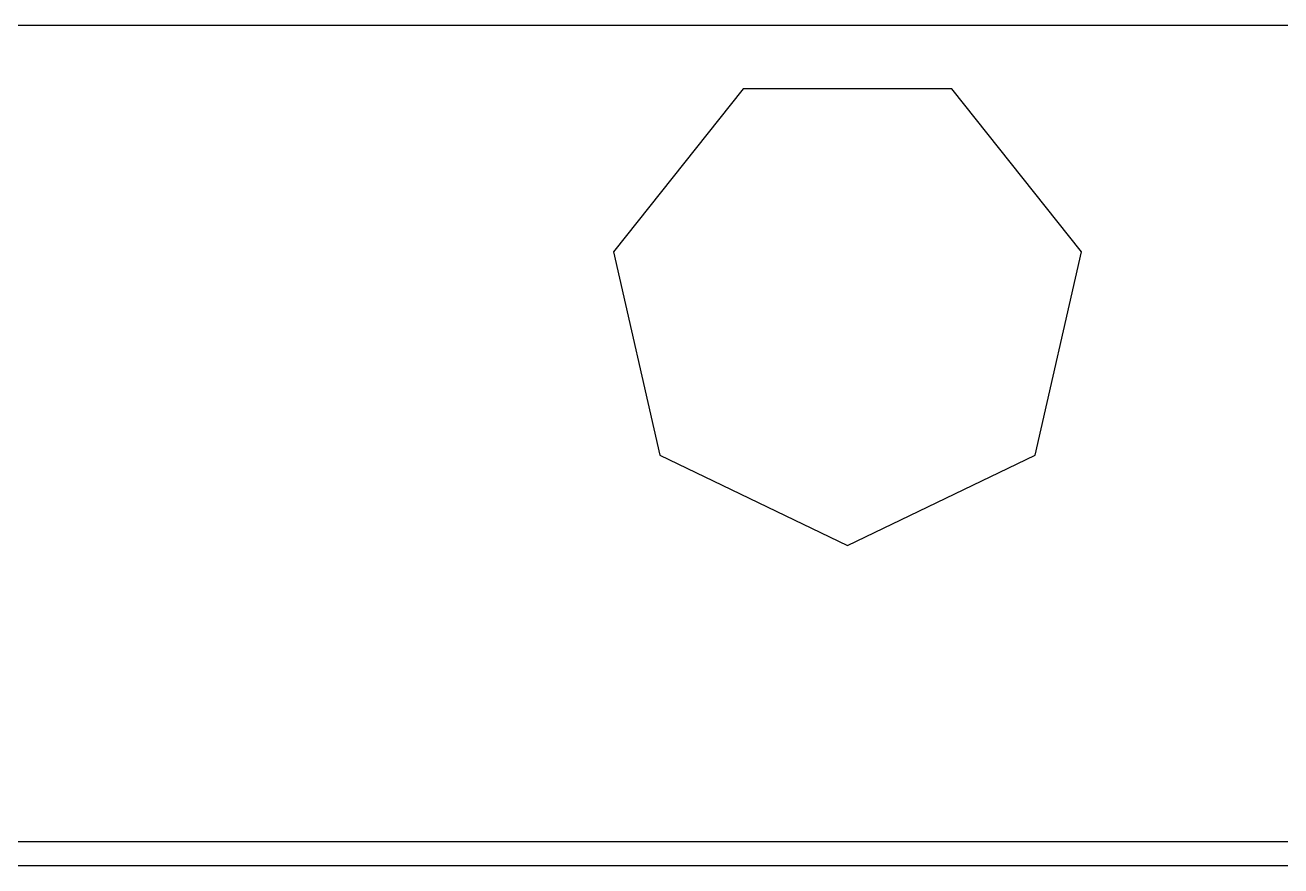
# Model space of a CAD drawing. Header units: millimetres. Extents: x -201 to 3037, y -406 to 3230.
# Drawn here: x 2539.73 to 2555.41, y 1370 to 1380.5 of the extents above; entities that cross this region are included whole.
import ezdxf

# ---------------------------------------------------------------- set-up
doc = ezdxf.new("R2010")
doc.units = ezdxf.units.MM
doc.layers.add('HIDDEN', color=8, linetype='Continuous')
doc.layers.add('VISIBLE', color=7, linetype='Continuous')

msp = doc.modelspace()

# ---------------------------------------------------------------- linework, layer by layer
at = {"layer": 'HIDDEN'}
for points in [[(2529, 1380.5), (2571, 1380.5)], [(2529, 1380.5), (2571, 1380.5)], [(2529, 1380.5), (2571, 1380.5)], [(2529, 1380.5), (2571, 1380.5)], [(2529, 1380.5), (2571, 1380.5)], [(2529, 1380.5), (2571, 1380.5)], [(2529, 1380.5), (2571, 1380.5)], [(2550, 1374), (2552.345, 1375.13), (2552.925, 1377.668), (2551.302, 1379.703), (2548.698, 1379.703), (2547.075, 1377.668), (2547.655, 1375.13), (2550, 1374)], [(2550, 1374), (2552.345, 1375.13), (2552.925, 1377.668), (2551.302, 1379.703), (2548.698, 1379.703), (2547.075, 1377.668), (2547.655, 1375.13), (2550, 1374)], [(2550, 1374), (2552.345, 1375.13), (2552.925, 1377.668), (2551.302, 1379.703), (2548.698, 1379.703), (2547.075, 1377.668), (2547.655, 1375.13), (2550, 1374)], [(2560.7, 1370.3), (2539.3, 1370.3)], [(2560.7, 1370.3), (2539.3, 1370.3)], [(2560.7, 1370.3), (2539.3, 1370.3)], [(2560.7, 1370.3), (2539.3, 1370.3)], [(2560.7, 1370.3), (2539.3, 1370.3)], [(2560.7, 1370.3), (2539.3, 1370.3)], [(2560.7, 1370.3), (2539.3, 1370.3)], [(2560.6, 1370), (2539.4, 1370)], [(2560.6, 1370), (2539.4, 1370)]]:
    msp.add_lwpolyline(points, dxfattribs=at)
at = {"layer": 'VISIBLE'}
for points in [[(2529, 1380.5), (2571, 1380.5)], [(2550, 1374), (2552.345, 1375.13), (2552.925, 1377.668), (2551.302, 1379.703), (2548.698, 1379.703), (2547.075, 1377.668), (2547.655, 1375.13), (2550, 1374)], [(2560.7, 1370.3), (2539.3, 1370.3)], [(2560.6, 1370), (2539.4, 1370)], [(2560.6, 1370), (2539.4, 1370)]]:
    msp.add_lwpolyline(points, dxfattribs=at)

doc.saveas('drawing.dxf')
